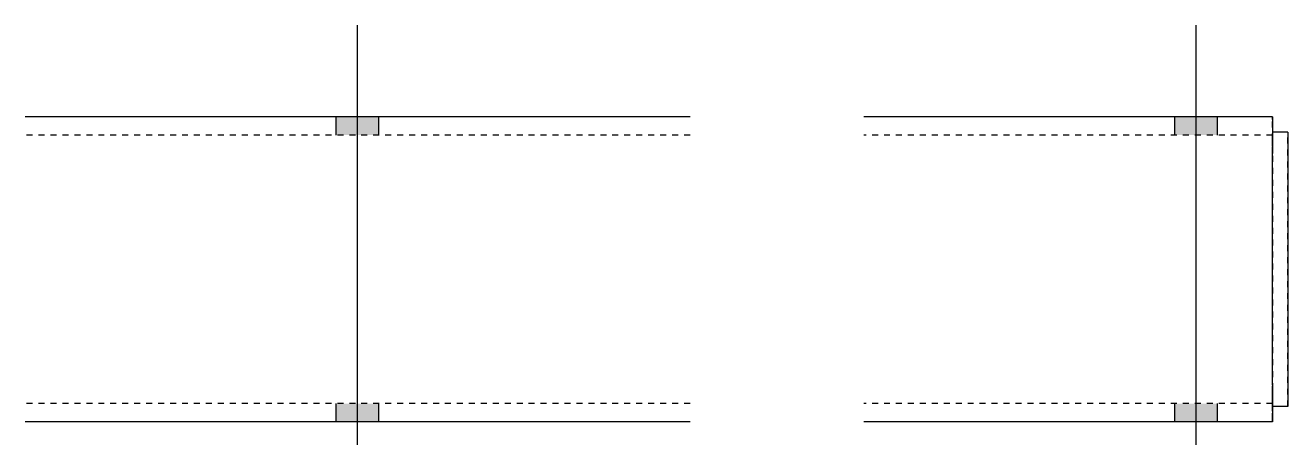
# Model space of a CAD drawing. Header units: millimetres. Extents: x 5 to 25799, y 5 to 1550.
# Drawn here: x 15323.2 to 15737.2, y 4.8 to 142.3 of the extents above; entities that cross this region are included whole.
import ezdxf

# ---------------------------------------------------------------- set-up
doc = ezdxf.new("R2010")
doc.units = ezdxf.units.MM
doc.linetypes.add('DXK_LINE_DOT2', pattern=[3.9198, 1.9599, -1.9599])
doc.layers.add('STÅL', color=7, linetype='Continuous')

msp = doc.modelspace()

# ---------------------------------------------------------------- hatches: boundary and pattern name
at = {"layer": 'STÅL', "linetype": 'Continuous'}
for points in [[(15439.2, 112.3), (15425.2, 112.3), (15425.2, 106.3), (15439.2, 106.3)], [(15439.2, 112.3), (15425.2, 112.3), (15425.2, 106.3), (15439.2, 106.3)], [(15714.2, 112.3), (15700.2, 112.3), (15700.2, 106.3), (15714.2, 106.3)], [(15714.2, 112.3), (15700.2, 112.3), (15700.2, 106.3), (15714.2, 106.3)], [(15439.2, 18.3), (15425.2, 18.3), (15425.2, 12.3), (15439.2, 12.3)], [(15439.2, 18.3), (15425.2, 18.3), (15425.2, 12.3), (15439.2, 12.3)], [(15714.2, 18.3), (15700.2, 18.3), (15700.2, 12.3), (15714.2, 12.3)], [(15714.2, 18.3), (15700.2, 18.3), (15700.2, 12.3), (15714.2, 12.3)]]:
    msp.add_hatch(color=96, dxfattribs=at).paths.add_polyline_path(points)

# ---------------------------------------------------------------- linework, layer by layer
at = {"layer": 'STÅL', "color": 96, "linetype": 'Continuous'}
for p, q in [((15432.2, 4.8), (15432.2, 142.3)), ((15432.2, 4.8), (15432.2, 142.3)), ((15707.2, 4.8), (15707.2, 142.3)), ((15707.2, 4.8), (15707.2, 142.3)), ((15425.2, 106.3), (15425.2, 112.3)), ((15425.2, 106.3), (15425.2, 112.3)), ((15439.2, 106.3), (15439.2, 112.3)), ((15439.2, 106.3), (15439.2, 112.3)), ((15700.2, 106.3), (15700.2, 112.3)), ((15700.2, 106.3), (15700.2, 112.3)), ((15714.2, 106.3), (15714.2, 112.3)), ((15714.2, 106.3), (15714.2, 112.3)), ((15425.2, 12.3), (15425.2, 18.3)), ((15425.2, 12.3), (15425.2, 18.3)), ((15439.2, 12.3), (15439.2, 18.3)), ((15439.2, 12.3), (15439.2, 18.3)), ((15700.2, 12.3), (15700.2, 18.3)), ((15700.2, 12.3), (15700.2, 18.3)), ((15714.2, 12.3), (15714.2, 18.3)), ((15714.2, 12.3), (15714.2, 18.3))]:
    msp.add_line(p, q, dxfattribs=at)
at = {"layer": 'STÅL', "color": 2, "linetype": 'Continuous'}
for p, q in [((15541.2, 112.3), (15323.2, 112.3)), ((15732.21, 112.3), (15598.2, 112.3)), ((15732.21, 112.3), (15732.21, 111.39)), ((15732.21, 111.39), (15732.22, 108.79)), ((15732.22, 108.79), (15732.22, 104.89)), ((15737.21, 107.3), (15732.21, 107.3)), ((15732.22, 104.89), (15732.22, 100.3)), ((15737.21, 107.3), (15737.21, 17.3)), ((15732.22, 24.3), (15732.22, 100.3)), ((15732.22, 24.3), (15732.22, 19.71)), ((15737.21, 17.3), (15732.21, 17.3)), ((15732.22, 19.71), (15732.22, 15.81)), ((15732.22, 15.81), (15732.21, 13.21)), ((15732.21, 13.21), (15732.21, 12.3)), ((15541.2, 12.3), (15323.2, 12.3)), ((15732.21, 12.3), (15598.2, 12.3))]:
    msp.add_line(p, q, dxfattribs=at)
at = {"layer": 'STÅL', "color": 7, "linetype": 'DXK_LINE_DOT2'}
for p, q in [((15732.2, 111.39), (15732.2, 112.3)), ((15732.2, 108.79), (15732.2, 111.39)), ((15732.2, 104.89), (15732.2, 108.79)), ((15541.2, 106.3), (15323.2, 106.3)), ((15732.21, 106.3), (15598.2, 106.3)), ((15732.21, 107.3), (15732.2, 107.3)), ((15732.2, 107.3), (15732.2, 17.3)), ((15732.2, 105.84), (15732.2, 106.3)), ((15732.2, 104.89), (15732.2, 105.84)), ((15732.2, 104.54), (15732.2, 104.89)), ((15732.2, 100.3), (15732.2, 104.89)), ((15732.2, 102.6), (15732.2, 104.54)), ((15732.21, 17.3), (15732.21, 107.3)), ((15732.21, 105.84), (15732.21, 106.3)), ((15732.21, 104.54), (15732.21, 105.84)), ((15732.21, 102.6), (15732.21, 104.54)), ((15737.2, 17.3), (15737.2, 107.3)), ((15737.2, 107.3), (15737.21, 107.3)), ((15732.2, 22), (15732.2, 102.6)), ((15732.2, 22), (15732.2, 100.3)), ((15732.21, 22), (15732.21, 102.6)), ((15732.2, 22), (15732.2, 19.71)), ((15732.2, 19.71), (15732.2, 22)), ((15732.21, 20.06), (15732.21, 22)), ((15541.2, 18.3), (15323.2, 18.3)), ((15732.21, 18.3), (15598.2, 18.3)), ((15732.2, 19.71), (15732.2, 18.76)), ((15732.2, 15.81), (15732.2, 19.71)), ((15732.2, 18.76), (15732.2, 18.3)), ((15732.2, 17.3), (15732.21, 17.3)), ((15732.21, 18.76), (15732.21, 20.06)), ((15732.21, 18.3), (15732.21, 18.76)), ((15737.21, 17.3), (15737.2, 17.3)), ((15732.2, 13.21), (15732.2, 15.81)), ((15732.2, 12.3), (15732.2, 13.21))]:
    msp.add_line(p, q, dxfattribs=at)

doc.saveas('drawing.dxf')
